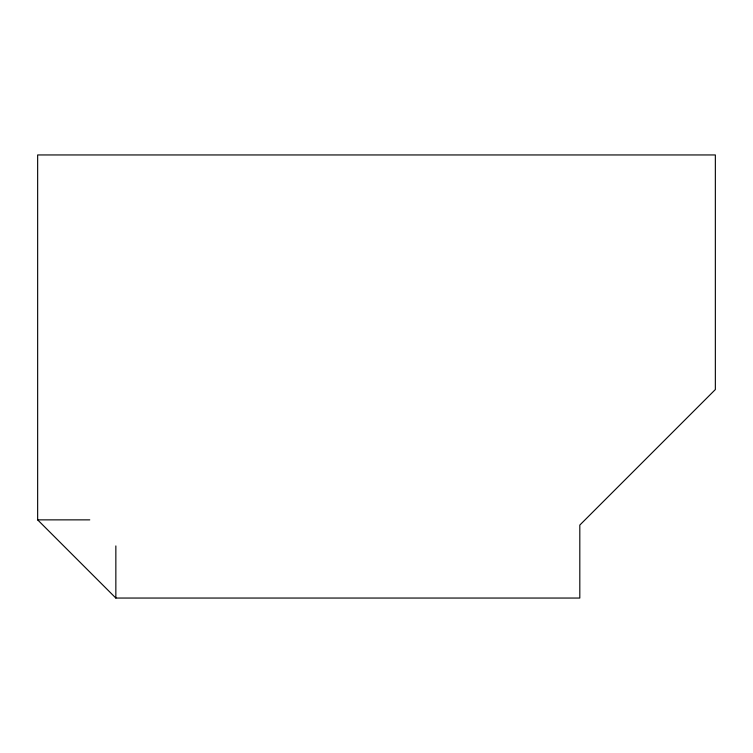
<?xml version="1.0" encoding="UTF-8"?>
<svg xmlns="http://www.w3.org/2000/svg" width="753" height="753" viewBox="0 0 753 753"><rect width="100%" height="100%" fill="white"/><g stroke="black" fill="none" stroke-linecap="round" stroke-linejoin="round"><path stroke-width="1.13" d="M37.65 519.862L115.849 598.051L579.81 598.051L579.81 525.076L715.35 389.536L715.35 154.949L37.65 154.949L37.65 519.862L89.776 519.862M115.849 545.925L115.849 598.051"/></g></svg>
